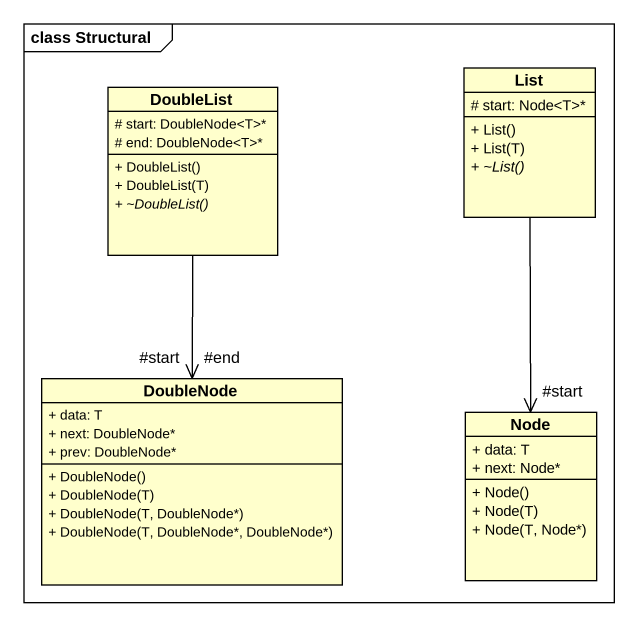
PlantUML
@startuml
mainframe class Structural
hide circle
hide empty members
skinparam classAttributeIconSize 0
class DoubleList {
  # start: DoubleNode<T>*
  # end: DoubleNode<T>*
  + DoubleList()
  + DoubleList(T)
  {abstract} + ~DoubleList()
}
class List {
  # start: Node<T>*
  + List()
  + List(T)
  {abstract} + ~List()
}
class DoubleNode {
  + data: T
  + next: DoubleNode*
  + prev: DoubleNode*
  + DoubleNode()
  + DoubleNode(T)
  + DoubleNode(T, DoubleNode*)
  + DoubleNode(T, DoubleNode*, DoubleNode*)
}
class "Node" as Node_ {
  + data: T
  + next: Node*
  + Node()
  + Node(T)
  + Node(T, Node*)
}
DoubleList --> "#end" DoubleNode
DoubleList --> "#start" DoubleNode
List --> "#start" Node_
@enduml
